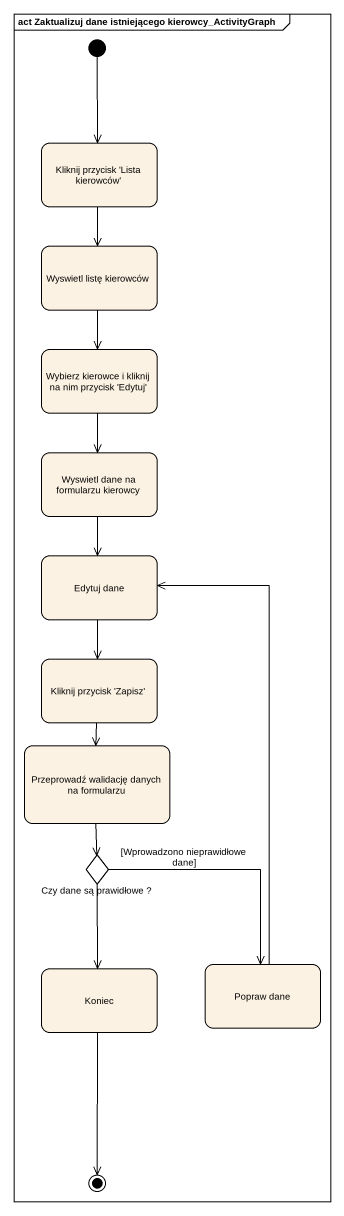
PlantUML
@startuml
mainframe act Zaktualizuj dane istniejącego kierowcy_ActivityGraph
hide empty description
state "Kliknij przycisk 'Lista kierowców'" as Kliknij_przycisk_Lista
state "Wyswietl listę kierowców" as Wyswietl_listę_kierowców
state "Wybierz kierowce i kliknij na nim przycisk 'Edytuj'" as Wybierz_kierowce_i_kliknij
state "Wyswietl dane na formularzu kierowcy" as Wyswietl_dane_na_formularzu
state "Edytuj dane" as Edytuj_dane
state "Kliknij przycisk 'Zapisz'" as Kliknij_przycisk_Zapisz
state "Przeprowadź walidację danych na formularzu" as Przeprowadź_walidację
state "Czy dane są prawidłowe ?" as Czy_dane_są_prawidłowe <<choice>>
state Koniec
state "Popraw dane" as Popraw_dane
[*] --> Kliknij_przycisk_Lista
Kliknij_przycisk_Lista --> Wyswietl_listę_kierowców
Wyswietl_listę_kierowców --> Wybierz_kierowce_i_kliknij
Wybierz_kierowce_i_kliknij --> Wyswietl_dane_na_formularzu
Wyswietl_dane_na_formularzu --> Edytuj_dane
Edytuj_dane --> Kliknij_przycisk_Zapisz
Kliknij_przycisk_Zapisz --> Przeprowadź_walidację
Przeprowadź_walidację --> Czy_dane_są_prawidłowe
Czy_dane_są_prawidłowe --> Koniec
Czy_dane_są_prawidłowe --> Popraw_dane : [Wprowadzono nieprawidłowe dane]
Popraw_dane -up-> Edytuj_dane
Koniec --> [*]
@enduml
